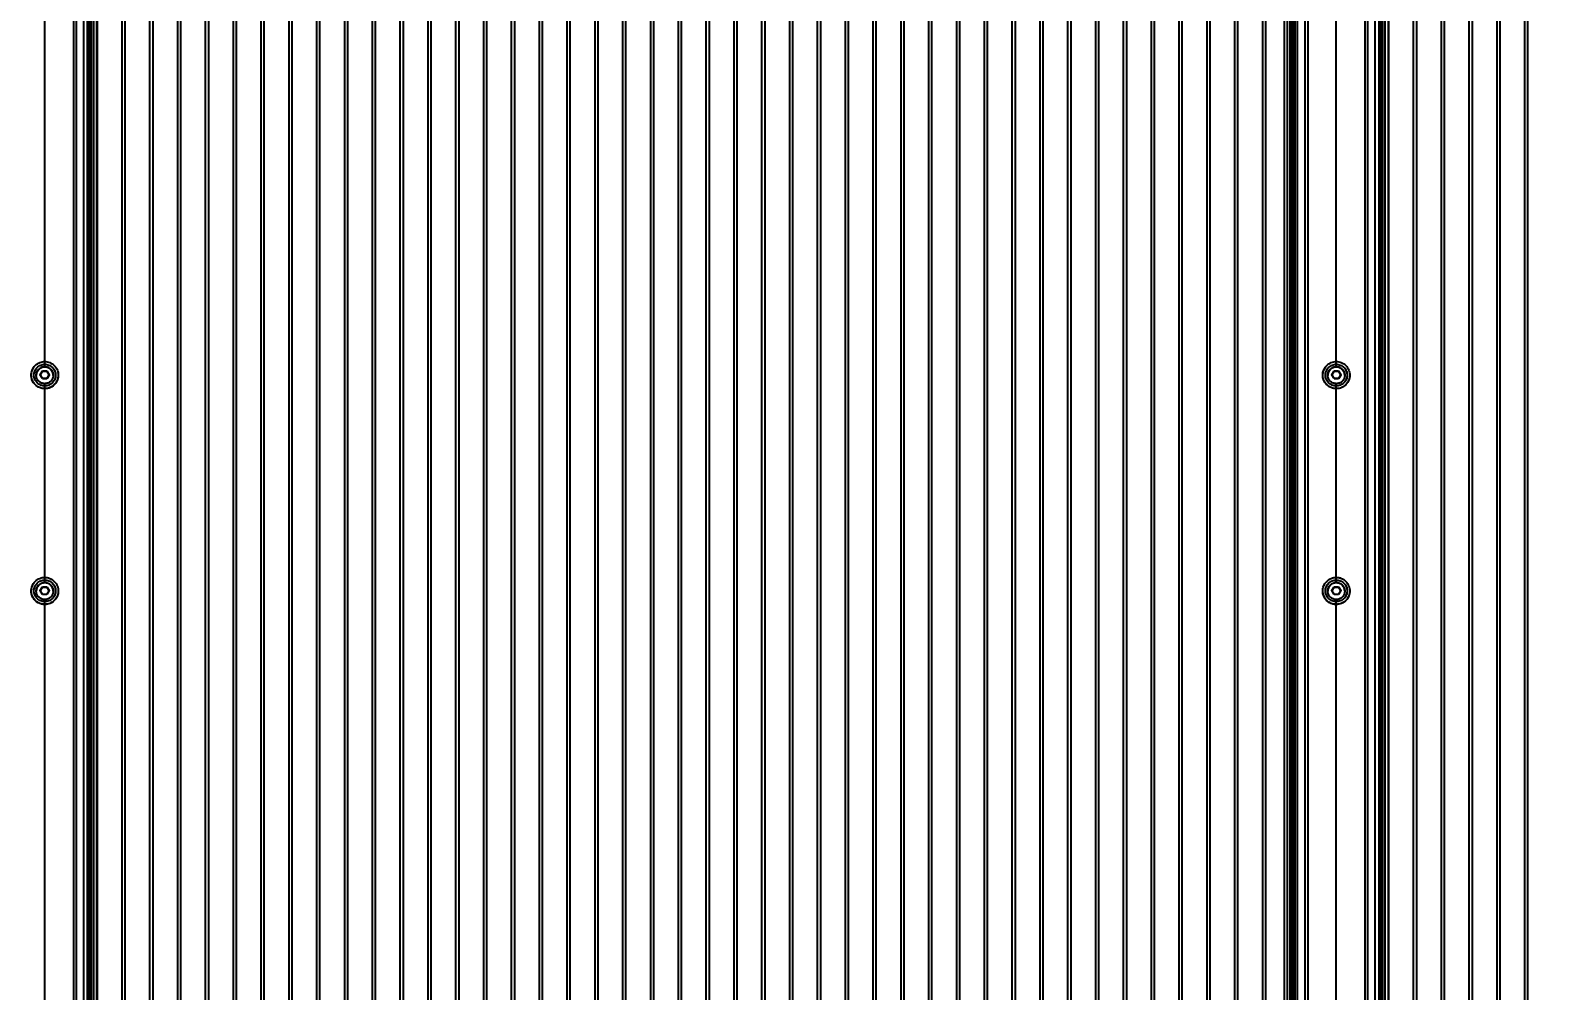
# Model space of a CAD drawing. Header units: millimetres. Extents: x 4625 to 14334, y 16216 to 31562.
# Drawn here: x 8496 to 9480, y 27465 to 28087 of the extents above; entities that cross this region are included whole.
import ezdxf

# ---------------------------------------------------------------- set-up
doc = ezdxf.new("R2010")
doc.units = ezdxf.units.MM
doc.header["$LTSCALE"] = 3
doc.layers.add('Default', color=7, linetype='Continuous')
doc.styles.get("Standard").update_dxf_attribs({"font": 'arial.ttf'})
doc.dimstyles.new('MATEUSZ', dxfattribs={"dimtxt": 35, "dimasz": 16, "dimexe": 0.18, "dimexo": 0.0625, "dimgap": 0.09, "dimtad": 0, "dimdec": 0, "dimdsep": 46, "dimtxsty": 'Standard', "dimblk": 'DOT', "dimcen": 0.09, "dimse1": 1, "dimse2": 1, "dimadec": 0, "dimazin": 0, "dimtfac": 1, "dimtdec": 0, "dimtofl": 0, "dimtmove": 0, "dimatfit": 3, "dimfxl": 1, "dimtolj": 1, "dimtzin": 0, "dimlwd": 9, "dimlwe": 9, "dimarcsym": 0})

# ---------------------------------------------------------------- blocks, each defined once
blk = doc.blocks.new('_Dot')
at = {"color": 0, "linetype": 'ByBlock', "lineweight": -2}
blk.add_line((-0.5, 0), (-1, 0), dxfattribs=at)
at = {"color": 0, "linetype": 'ByBlock', "const_width": 0.5}
blk.add_lwpolyline([(-0.25, 0, 1), (0.25, 0, 1)], format="xyb", close=True, dxfattribs=at)
blk = doc.blocks.new('*D31')
at = {"color": 0, "lineweight": 9, "transparency": 16777216}
for p, q in [((5803.89, 26303.39), (9576.19, 26303.39)), ((13713.73, 26303.39), (9941.43, 26303.39))]:
    blk.add_line(p, q, dxfattribs=at)
at = {"layer": 'Defpoints', "color": 0, "transparency": 16777216}
for p in [(5787.89, 28729.99), (13729.73, 28729.99), (13729.73, 26303.39)]:
    blk.add_point(p, dxfattribs=at)
at = {"color": 0, "lineweight": 9, "transparency": 16777216, "xscale": 16, "yscale": 16, "zscale": 16, "rotation": 180}
blk.add_blockref('_Dot', (5787.89, 26303.39), dxfattribs=at)
at = {"color": 0, "lineweight": 9, "transparency": 16777216, "xscale": 16, "yscale": 16, "zscale": 16}
blk.add_blockref('_Dot', (13729.73, 26303.39), dxfattribs=at)
at = {"color": 0, "transparency": 16777216, "insert": (9758.81, 26303.39), "char_height": 123, "attachment_point": 5}
blk.add_mtext('\\A1;7942', dxfattribs=at)

msp = doc.modelspace()

# ---------------------------------------------------------------- linework, layer by layer
at = {"layer": 'Default'}
for p, q in [((8523.97, 28707.82), (8523.97, 26888.26)), ((8525.72, 28707.82), (8525.72, 26888.27)), ((8530.47, 28707.64), (8530.47, 26888.09)), ((8532.97, 28707.54), (8532.97, 26887.98)), ((8533.72, 28707.74), (8533.72, 26888.19)), ((8533.72, 28707.54), (8533.72, 26887.98)), ((8534.67, 28707.9), (8534.67, 26888.34)), ((8535.36, 28707.54), (8535.36, 26887.98)), ((8535.47, 28707.83), (8535.47, 26888.27)), ((8536.97, 28707.4), (8536.97, 26887.84)), ((8538.97, 28706.95), (8538.97, 26887.39)), ((8539.31, 28706.81), (8539.31, 26887.25)), ((8555.31, 28706.81), (8555.31, 26887.25)), ((8557.31, 28706.81), (8557.31, 26887.25)), ((8573.31, 28706.81), (8573.31, 26887.25)), ((8575.31, 28706.81), (8575.31, 26887.25)), ((8591.31, 28706.81), (8591.31, 26887.25)), ((8593.31, 28706.81), (8593.31, 26887.25)), ((8609.31, 28706.81), (8609.31, 26887.25)), ((8611.31, 28706.81), (8611.31, 26887.25)), ((8627.31, 28706.81), (8627.31, 26887.25)), ((8629.31, 28706.81), (8629.31, 26887.25)), ((8645.31, 28706.81), (8645.31, 26887.25)), ((8647.31, 28706.81), (8647.31, 26887.25)), ((8663.31, 28706.81), (8663.31, 26887.25)), ((8665.31, 28706.81), (8665.31, 26887.25)), ((8681.31, 28706.81), (8681.31, 26887.25)), ((8683.31, 28706.81), (8683.31, 26887.25)), ((8699.31, 28706.81), (8699.31, 26887.25)), ((8701.31, 28706.81), (8701.31, 26887.25)), ((8717.31, 28706.81), (8717.31, 26887.25)), ((8719.31, 28706.81), (8719.31, 26887.25)), ((8735.31, 28706.81), (8735.31, 26887.25)), ((8737.31, 28706.81), (8737.31, 26887.25)), ((8753.31, 28706.81), (8753.31, 26887.25)), ((8755.31, 28706.81), (8755.31, 26887.25)), ((8771.31, 28706.81), (8771.31, 26887.25)), ((8773.31, 28706.81), (8773.31, 26887.25)), ((8789.31, 28706.81), (8789.31, 26887.25)), ((8791.31, 28706.81), (8791.31, 26887.25)), ((8807.31, 28706.81), (8807.31, 26887.25)), ((8809.31, 28706.81), (8809.31, 26887.25)), ((8825.31, 28706.81), (8825.31, 26887.25)), ((8827.31, 28706.81), (8827.31, 26887.25)), ((8843.31, 28706.81), (8843.31, 26887.25)), ((8845.31, 28706.81), (8845.31, 26887.25)), ((8861.31, 28706.81), (8861.31, 26887.25)), ((8863.31, 28706.81), (8863.31, 26887.25)), ((8879.31, 28706.81), (8879.31, 26887.25)), ((8881.31, 28706.81), (8881.31, 26887.25)), ((8897.31, 28706.81), (8897.31, 26887.25)), ((8899.31, 28706.81), (8899.31, 26887.25)), ((8915.31, 28706.81), (8915.31, 26887.25)), ((8917.31, 28706.81), (8917.31, 26887.25)), ((8933.31, 28706.81), (8933.31, 26887.25)), ((8935.31, 28706.81), (8935.31, 26887.25)), ((8951.31, 28706.81), (8951.31, 26887.25)), ((8953.31, 28706.81), (8953.31, 26887.25)), ((8969.31, 28706.81), (8969.31, 26887.25)), ((8971.31, 28706.81), (8971.31, 26887.25)), ((8987.31, 28706.81), (8987.31, 26887.25)), ((8989.31, 28706.81), (8989.31, 26887.25)), ((9005.31, 28706.81), (9005.31, 26887.25)), ((9007.31, 28706.81), (9007.31, 26887.25)), ((9023.31, 28706.81), (9023.31, 26887.25)), ((9025.31, 28706.81), (9025.31, 26887.25)), ((9041.31, 28706.81), (9041.31, 26887.25)), ((9043.31, 28706.81), (9043.31, 26887.25)), ((9059.31, 28706.81), (9059.31, 26887.25)), ((9061.31, 28706.81), (9061.31, 26887.25)), ((9077.31, 28706.81), (9077.31, 26887.25)), ((9079.31, 28706.81), (9079.31, 26887.25)), ((9095.31, 28706.81), (9095.31, 26887.25)), ((9097.31, 28706.81), (9097.31, 26887.25)), ((9113.31, 28706.81), (9113.31, 26887.25)), ((9115.31, 28706.81), (9115.31, 26887.25)), ((9131.31, 28706.81), (9131.31, 26887.25)), ((9133.31, 28706.81), (9133.31, 26887.25)), ((9149.31, 28706.81), (9149.31, 26887.25)), ((9151.31, 28706.81), (9151.31, 26887.25)), ((9167.31, 28706.81), (9167.31, 26887.25)), ((9169.31, 28706.81), (9169.31, 26887.25)), ((9185.31, 28706.81), (9185.31, 26887.25)), ((9187.31, 28706.81), (9187.31, 26887.25)), ((9203.31, 28706.81), (9203.31, 26887.25)), ((9205.31, 28706.81), (9205.31, 26887.25)), ((9221.31, 28706.81), (9221.31, 26887.25)), ((9223.31, 28706.81), (9223.31, 26887.25)), ((9239.31, 28706.81), (9239.31, 26887.25)), ((9241.31, 28706.81), (9241.31, 26887.25)), ((9257.31, 28706.81), (9257.31, 26887.25)), ((9259.31, 28706.81), (9259.31, 26887.25)), ((9275.31, 28706.81), (9275.31, 26887.25)), ((9277.31, 28706.81), (9277.31, 26887.25)), ((9293.31, 28706.81), (9293.31, 26887.25)), ((9295.31, 28706.81), (9295.31, 26887.25)), ((9307.64, 26887.39), (9307.64, 28706.95)), ((9309.64, 26887.84), (9309.64, 28707.4)), ((9311.14, 28707.83), (9311.14, 26888.27)), ((9311.26, 26887.98), (9311.26, 28707.54)), ((9311.95, 28707.9), (9311.95, 26888.34)), ((9312.89, 28707.74), (9312.89, 26888.19)), ((9312.89, 28707.54), (9312.89, 26887.98)), ((9313.39, 28707.51), (9313.39, 26887.95)), ((9313.64, 26887.98), (9313.64, 28707.54)), ((9314.64, 26887.98), (9314.64, 28707.54)), ((9316.14, 26888.09), (9316.14, 28707.64)), ((9320.89, 28707.82), (9320.89, 26888.27)), ((9322.64, 28707.82), (9322.64, 26888.26)), ((9359.64, 28707.82), (9359.64, 26888.26)), ((9361.39, 28707.82), (9361.39, 26888.27)), ((9366.14, 28707.64), (9366.14, 26888.09)), ((9368.64, 28707.54), (9368.64, 26887.98)), ((9369.39, 28707.74), (9369.39, 26888.19)), ((9369.39, 28707.54), (9369.39, 26887.98)), ((9370.33, 28707.9), (9370.33, 26888.34)), ((9371.03, 28707.54), (9371.03, 26887.98)), ((9371.14, 28707.83), (9371.14, 26888.27)), ((9372.64, 28707.4), (9372.64, 26887.84)), ((9374.64, 28706.95), (9374.64, 26887.39)), ((9374.97, 28706.81), (9374.97, 26887.25)), ((9390.97, 28706.81), (9390.97, 26887.25)), ((9392.97, 28706.81), (9392.97, 26887.25)), ((9408.97, 28706.81), (9408.97, 26887.25)), ((9410.97, 28706.81), (9410.97, 26887.25)), ((9426.97, 28706.81), (9426.97, 26887.25)), ((9428.97, 28706.81), (9428.97, 26887.25)), ((9444.97, 28706.81), (9444.97, 26887.25)), ((9446.97, 28706.81), (9446.97, 26887.25)), ((9462.97, 28706.81), (9462.97, 26887.25)), ((9464.97, 28706.81), (9464.97, 26887.25)), ((8505.47, 27869.15), (8505.47, 28196.1)), ((9341.14, 27869.15), (9341.14, 28196.1)), ((8502.59, 27863.74), (8504.03, 27866.24)), ((8504.03, 27866.24), (8506.92, 27866.24)), ((8506.92, 27866.24), (8508.36, 27863.74)), ((9338.25, 27863.74), (9339.7, 27866.24)), ((9339.7, 27866.24), (9342.58, 27866.24)), ((9342.58, 27866.24), (9344.03, 27863.74)), ((8496.72, 27863.66), (8496.72, 27863.74)), ((8506.92, 27861.25), (8504.03, 27861.25)), ((8505.47, 27729.49), (8505.47, 27858.17)), ((8508.36, 27863.74), (8506.92, 27861.25)), ((8514.22, 27863.74), (8514.22, 27863.66)), ((9332.39, 27863.66), (9332.39, 27863.74)), ((9342.58, 27861.25), (9339.7, 27861.25)), ((9341.14, 27729.49), (9341.14, 27858.17)), ((9344.03, 27863.74), (9342.58, 27861.25)), ((9349.89, 27863.74), (9349.89, 27863.66)), ((8502.59, 27724.08), (8504.03, 27726.58)), ((8504.03, 27726.58), (8504.03, 27726.76)), ((8504.03, 27726.58), (8506.92, 27726.58)), ((8506.92, 27726.58), (8506.92, 27726.76)), ((8506.92, 27726.58), (8508.36, 27724.08)), ((9338.25, 27724.08), (9339.7, 27726.58)), ((9339.7, 27726.58), (9339.7, 27726.76)), ((9339.7, 27726.58), (9342.58, 27726.58)), ((9342.58, 27726.58), (9342.58, 27726.76)), ((9342.58, 27726.58), (9344.03, 27724.08)), ((8505.47, 27391.56), (8505.47, 27718.51)), ((9341.14, 27391.56), (9341.14, 27718.51))]:
    msp.add_line(p, q, dxfattribs=at)
for points in [[(8505.47, 27855.02, 0), (8504.69, 27855.05, 0), (8503.88, 27855.16, 0), (8503.07, 27855.35, 0), (8502.25, 27855.63, 0), (8501.46, 27855.99, 0), (8500.69, 27856.44, 0), (8499.96, 27856.97, 0), (8499.29, 27857.57, 0), (8498.68, 27858.24, 0), (8498.15, 27858.97, 0), (8497.7, 27859.73, 0), (8497.34, 27860.53, 0), (8497.06, 27861.34, 0), (8496.87, 27862.16, 0), (8496.76, 27862.96, 0), (8496.72, 27863.74, 0), (8496.76, 27864.53, 0), (8496.87, 27865.33, 0), (8497.06, 27866.15, 0), (8497.34, 27866.96, 0), (8497.7, 27867.75, 0), (8498.15, 27868.52, 0), (8498.68, 27869.25, 0), (8499.29, 27869.92, 0), (8499.96, 27870.52, 0), (8500.69, 27871.05, 0), (8501.46, 27871.5, 0), (8502.25, 27871.86, 0), (8503.07, 27872.14, 0), (8503.88, 27872.33, 0), (8504.69, 27872.44, 0), (8505.47, 27872.47, 0), (8506.26, 27872.44, 0), (8507.07, 27872.33, 0), (8507.88, 27872.14, 0), (8508.69, 27871.86, 0), (8509.49, 27871.5, 0), (8510.26, 27871.05, 0), (8510.99, 27870.52, 0), (8511.66, 27869.92, 0), (8512.27, 27869.25, 0), (8512.8, 27868.52, 0), (8513.25, 27867.75, 0), (8513.61, 27866.96, 0), (8513.89, 27866.15, 0), (8514.08, 27865.33, 0), (8514.19, 27864.53, 0), (8514.22, 27863.74, 0), (8514.19, 27862.96, 0), (8514.08, 27862.16, 0), (8513.89, 27861.34, 0), (8513.61, 27860.53, 0), (8513.25, 27859.73, 0), (8512.8, 27858.97, 0), (8512.27, 27858.24, 0), (8511.66, 27857.57, 0), (8510.99, 27856.97, 0), (8510.26, 27856.44, 0), (8509.49, 27855.99, 0), (8508.69, 27855.63, 0), (8507.88, 27855.35, 0), (8507.07, 27855.16, 0), (8506.26, 27855.05, 0)], [(8505.47, 27856.76, 0), (8504.84, 27856.79, 0), (8504.2, 27856.88, 0), (8503.55, 27857.03, 0), (8502.9, 27857.25, 0), (8502.26, 27857.54, 0), (8501.64, 27857.9, 0), (8501.06, 27858.32, 0), (8500.52, 27858.81, 0), (8500.04, 27859.34, 0), (8499.61, 27859.92, 0), (8499.26, 27860.54, 0), (8498.97, 27861.17, 0), (8498.74, 27861.82, 0), (8498.59, 27862.47, 0), (8498.5, 27863.12, 0), (8498.47, 27863.74, 0), (8498.5, 27864.37, 0), (8498.59, 27865.01, 0), (8498.74, 27865.67, 0), (8498.97, 27866.31, 0), (8499.26, 27866.95, 0), (8499.61, 27867.56, 0), (8500.04, 27868.15, 0), (8500.52, 27868.68, 0), (8501.06, 27869.17, 0), (8501.64, 27869.59, 0), (8502.26, 27869.95, 0), (8502.9, 27870.24, 0), (8503.55, 27870.46, 0), (8504.2, 27870.61, 0), (8504.84, 27870.7, 0), (8505.47, 27870.73, 0), (8506.1, 27870.7, 0), (8506.75, 27870.61, 0), (8507.4, 27870.46, 0), (8508.05, 27870.24, 0), (8508.69, 27869.95, 0), (8509.3, 27869.59, 0), (8509.89, 27869.17, 0), (8510.42, 27868.68, 0), (8510.91, 27868.15, 0), (8511.33, 27867.56, 0), (8511.69, 27866.95, 0), (8511.98, 27866.31, 0), (8512.2, 27865.67, 0), (8512.36, 27865.01, 0), (8512.45, 27864.37, 0), (8512.47, 27863.74, 0), (8512.45, 27863.12, 0), (8512.36, 27862.47, 0), (8512.2, 27861.82, 0), (8511.98, 27861.17, 0), (8511.69, 27860.54, 0), (8511.33, 27859.92, 0), (8510.91, 27859.34, 0), (8510.42, 27858.81, 0), (8509.89, 27858.32, 0), (8509.3, 27857.9, 0), (8508.69, 27857.54, 0), (8508.05, 27857.25, 0), (8507.4, 27857.03, 0), (8506.75, 27856.88, 0), (8506.1, 27856.79, 0)], [(9341.14, 27855.02, 0), (9340.35, 27855.05, 0), (9339.55, 27855.16, 0), (9338.73, 27855.35, 0), (9337.92, 27855.63, 0), (9337.12, 27855.99, 0), (9336.35, 27856.44, 0), (9335.63, 27856.97, 0), (9334.95, 27857.57, 0), (9334.35, 27858.24, 0), (9333.82, 27858.97, 0), (9333.37, 27859.73, 0), (9333, 27860.53, 0), (9332.73, 27861.34, 0), (9332.54, 27862.16, 0), (9332.43, 27862.96, 0), (9332.39, 27863.74, 0), (9332.43, 27864.53, 0), (9332.54, 27865.33, 0), (9332.73, 27866.15, 0), (9333, 27866.96, 0), (9333.37, 27867.75, 0), (9333.82, 27868.52, 0), (9334.35, 27869.25, 0), (9334.95, 27869.92, 0), (9335.63, 27870.52, 0), (9336.35, 27871.05, 0), (9337.12, 27871.5, 0), (9337.92, 27871.86, 0), (9338.73, 27872.14, 0), (9339.55, 27872.33, 0), (9340.35, 27872.44, 0), (9341.14, 27872.47, 0), (9341.93, 27872.44, 0), (9342.73, 27872.33, 0), (9343.55, 27872.14, 0), (9344.36, 27871.86, 0), (9345.16, 27871.5, 0), (9345.93, 27871.05, 0), (9346.66, 27870.52, 0), (9347.33, 27869.92, 0), (9347.93, 27869.25, 0), (9348.46, 27868.52, 0), (9348.91, 27867.75, 0), (9349.28, 27866.96, 0), (9349.55, 27866.15, 0), (9349.74, 27865.33, 0), (9349.86, 27864.53, 0), (9349.89, 27863.74, 0), (9349.86, 27862.96, 0), (9349.74, 27862.16, 0), (9349.55, 27861.34, 0), (9349.28, 27860.53, 0), (9348.91, 27859.73, 0), (9348.46, 27858.97, 0), (9347.93, 27858.24, 0), (9347.33, 27857.57, 0), (9346.66, 27856.97, 0), (9345.93, 27856.44, 0), (9345.16, 27855.99, 0), (9344.36, 27855.63, 0), (9343.55, 27855.35, 0), (9342.73, 27855.16, 0), (9341.93, 27855.05, 0)], [(9341.14, 27856.76, 0), (9340.51, 27856.79, 0), (9339.87, 27856.88, 0), (9339.21, 27857.03, 0), (9338.56, 27857.25, 0), (9337.93, 27857.54, 0), (9337.31, 27857.9, 0), (9336.73, 27858.32, 0), (9336.19, 27858.81, 0), (9335.71, 27859.34, 0), (9335.28, 27859.92, 0), (9334.92, 27860.54, 0), (9334.63, 27861.17, 0), (9334.41, 27861.82, 0), (9334.26, 27862.47, 0), (9334.17, 27863.12, 0), (9334.14, 27863.74, 0), (9334.17, 27864.37, 0), (9334.26, 27865.01, 0), (9334.41, 27865.67, 0), (9334.63, 27866.31, 0), (9334.92, 27866.95, 0), (9335.28, 27867.56, 0), (9335.71, 27868.15, 0), (9336.19, 27868.68, 0), (9336.73, 27869.17, 0), (9337.31, 27869.59, 0), (9337.93, 27869.95, 0), (9338.56, 27870.24, 0), (9339.21, 27870.46, 0), (9339.87, 27870.61, 0), (9340.51, 27870.7, 0), (9341.14, 27870.73, 0), (9341.77, 27870.7, 0), (9342.41, 27870.61, 0), (9343.07, 27870.46, 0), (9343.72, 27870.24, 0), (9344.36, 27869.95, 0), (9344.97, 27869.59, 0), (9345.55, 27869.17, 0), (9346.09, 27868.68, 0), (9346.58, 27868.15, 0), (9347, 27867.56, 0), (9347.36, 27866.95, 0), (9347.65, 27866.31, 0), (9347.87, 27865.67, 0), (9348.02, 27865.01, 0), (9348.11, 27864.37, 0), (9348.14, 27863.74, 0), (9348.11, 27863.12, 0), (9348.02, 27862.47, 0), (9347.87, 27861.82, 0), (9347.65, 27861.17, 0), (9347.36, 27860.54, 0), (9347, 27859.92, 0), (9346.58, 27859.34, 0), (9346.09, 27858.81, 0), (9345.55, 27858.32, 0), (9344.97, 27857.9, 0), (9344.36, 27857.54, 0), (9343.72, 27857.25, 0), (9343.07, 27857.03, 0), (9342.41, 27856.88, 0), (9341.77, 27856.79, 0)], [(8505.47, 27715.36, 0), (8504.69, 27715.39, 0), (8503.88, 27715.5, 0), (8503.07, 27715.69, 0), (8502.25, 27715.97, 0), (8501.46, 27716.33, 0), (8500.69, 27716.78, 0), (8499.96, 27717.31, 0), (8499.29, 27717.91, 0), (8498.68, 27718.58, 0), (8498.15, 27719.31, 0), (8497.7, 27720.08, 0), (8497.34, 27720.87, 0), (8497.06, 27721.68, 0), (8496.87, 27722.5, 0), (8496.76, 27723.3, 0), (8496.72, 27724.08, 0), (8496.76, 27724.87, 0), (8496.87, 27725.67, 0), (8497.06, 27726.49, 0), (8497.34, 27727.3, 0), (8497.7, 27728.09, 0), (8498.15, 27728.86, 0), (8498.68, 27729.59, 0), (8499.29, 27730.26, 0), (8499.96, 27730.86, 0), (8500.69, 27731.39, 0), (8501.46, 27731.84, 0), (8502.25, 27732.2, 0), (8503.07, 27732.48, 0), (8503.88, 27732.67, 0), (8504.69, 27732.78, 0), (8505.47, 27732.81, 0), (8506.26, 27732.78, 0), (8507.07, 27732.67, 0), (8507.88, 27732.48, 0), (8508.69, 27732.2, 0), (8509.49, 27731.84, 0), (8510.26, 27731.39, 0), (8510.99, 27730.86, 0), (8511.66, 27730.26, 0), (8512.27, 27729.59, 0), (8512.8, 27728.86, 0), (8513.25, 27728.09, 0), (8513.61, 27727.3, 0), (8513.89, 27726.49, 0), (8514.08, 27725.67, 0), (8514.19, 27724.87, 0), (8514.22, 27724.08, 0), (8514.19, 27723.3, 0), (8514.08, 27722.5, 0), (8513.89, 27721.68, 0), (8513.61, 27720.87, 0), (8513.25, 27720.08, 0), (8512.8, 27719.31, 0), (8512.27, 27718.58, 0), (8511.66, 27717.91, 0), (8510.99, 27717.31, 0), (8510.26, 27716.78, 0), (8509.49, 27716.33, 0), (8508.69, 27715.97, 0), (8507.88, 27715.69, 0), (8507.07, 27715.5, 0), (8506.26, 27715.39, 0)], [(8505.47, 27717.1, 0), (8504.84, 27717.13, 0), (8504.2, 27717.22, 0), (8503.55, 27717.37, 0), (8502.9, 27717.59, 0), (8502.26, 27717.88, 0), (8501.64, 27718.24, 0), (8501.06, 27718.66, 0), (8500.52, 27719.15, 0), (8500.04, 27719.68, 0), (8499.61, 27720.26, 0), (8499.26, 27720.88, 0), (8498.97, 27721.51, 0), (8498.74, 27722.16, 0), (8498.59, 27722.81, 0), (8498.5, 27723.46, 0), (8498.47, 27724.08, 0), (8498.5, 27724.71, 0), (8498.59, 27725.36, 0), (8498.74, 27726.01, 0), (8498.97, 27726.66, 0), (8499.26, 27727.29, 0), (8499.61, 27727.91, 0), (8500.04, 27728.49, 0), (8500.52, 27729.02, 0), (8501.06, 27729.51, 0), (8501.64, 27729.93, 0), (8502.26, 27730.29, 0), (8502.9, 27730.58, 0), (8503.55, 27730.8, 0), (8504.2, 27730.95, 0), (8504.84, 27731.04, 0), (8505.47, 27731.07, 0), (8506.1, 27731.04, 0), (8506.75, 27730.95, 0), (8507.4, 27730.8, 0), (8508.05, 27730.58, 0), (8508.69, 27730.29, 0), (8509.3, 27729.93, 0), (8509.89, 27729.51, 0), (8510.42, 27729.02, 0), (8510.91, 27728.49, 0), (8511.33, 27727.91, 0), (8511.69, 27727.29, 0), (8511.98, 27726.66, 0), (8512.2, 27726.01, 0), (8512.36, 27725.36, 0), (8512.45, 27724.71, 0), (8512.47, 27724.08, 0), (8512.45, 27723.46, 0), (8512.36, 27722.81, 0), (8512.2, 27722.16, 0), (8511.98, 27721.51, 0), (8511.69, 27720.88, 0), (8511.33, 27720.26, 0), (8510.91, 27719.68, 0), (8510.42, 27719.15, 0), (8509.89, 27718.66, 0), (8509.3, 27718.24, 0), (8508.69, 27717.88, 0), (8508.05, 27717.59, 0), (8507.4, 27717.37, 0), (8506.75, 27717.22, 0), (8506.1, 27717.13, 0)], [(9341.14, 27715.36, 0), (9340.35, 27715.39, 0), (9339.55, 27715.5, 0), (9338.73, 27715.69, 0), (9337.92, 27715.97, 0), (9337.12, 27716.33, 0), (9336.35, 27716.78, 0), (9335.63, 27717.31, 0), (9334.95, 27717.91, 0), (9334.35, 27718.58, 0), (9333.82, 27719.31, 0), (9333.37, 27720.08, 0), (9333, 27720.87, 0), (9332.73, 27721.68, 0), (9332.54, 27722.5, 0), (9332.43, 27723.3, 0), (9332.39, 27724.08, 0), (9332.43, 27724.87, 0), (9332.54, 27725.67, 0), (9332.73, 27726.49, 0), (9333, 27727.3, 0), (9333.37, 27728.09, 0), (9333.82, 27728.86, 0), (9334.35, 27729.59, 0), (9334.95, 27730.26, 0), (9335.63, 27730.86, 0), (9336.35, 27731.39, 0), (9337.12, 27731.84, 0), (9337.92, 27732.2, 0), (9338.73, 27732.48, 0), (9339.55, 27732.67, 0), (9340.35, 27732.78, 0), (9341.14, 27732.81, 0), (9341.93, 27732.78, 0), (9342.73, 27732.67, 0), (9343.55, 27732.48, 0), (9344.36, 27732.2, 0), (9345.16, 27731.84, 0), (9345.93, 27731.39, 0), (9346.66, 27730.86, 0), (9347.33, 27730.26, 0), (9347.93, 27729.59, 0), (9348.46, 27728.86, 0), (9348.91, 27728.09, 0), (9349.28, 27727.3, 0), (9349.55, 27726.49, 0), (9349.74, 27725.67, 0), (9349.86, 27724.87, 0), (9349.89, 27724.08, 0), (9349.86, 27723.3, 0), (9349.74, 27722.5, 0), (9349.55, 27721.68, 0), (9349.28, 27720.87, 0), (9348.91, 27720.08, 0), (9348.46, 27719.31, 0), (9347.93, 27718.58, 0), (9347.33, 27717.91, 0), (9346.66, 27717.31, 0), (9345.93, 27716.78, 0), (9345.16, 27716.33, 0), (9344.36, 27715.97, 0), (9343.55, 27715.69, 0), (9342.73, 27715.5, 0), (9341.93, 27715.39, 0)], [(9341.14, 27717.1, 0), (9340.51, 27717.13, 0), (9339.87, 27717.22, 0), (9339.21, 27717.37, 0), (9338.56, 27717.59, 0), (9337.93, 27717.88, 0), (9337.31, 27718.24, 0), (9336.73, 27718.66, 0), (9336.19, 27719.15, 0), (9335.71, 27719.68, 0), (9335.28, 27720.26, 0), (9334.92, 27720.88, 0), (9334.63, 27721.51, 0), (9334.41, 27722.16, 0), (9334.26, 27722.81, 0), (9334.17, 27723.46, 0), (9334.14, 27724.08, 0), (9334.17, 27724.71, 0), (9334.26, 27725.36, 0), (9334.41, 27726.01, 0), (9334.63, 27726.66, 0), (9334.92, 27727.29, 0), (9335.28, 27727.91, 0), (9335.71, 27728.49, 0), (9336.19, 27729.02, 0), (9336.73, 27729.51, 0), (9337.31, 27729.93, 0), (9337.93, 27730.29, 0), (9338.56, 27730.58, 0), (9339.21, 27730.8, 0), (9339.87, 27730.95, 0), (9340.51, 27731.04, 0), (9341.14, 27731.07, 0), (9341.77, 27731.04, 0), (9342.41, 27730.95, 0), (9343.07, 27730.8, 0), (9343.72, 27730.58, 0), (9344.36, 27730.29, 0), (9344.97, 27729.93, 0), (9345.55, 27729.51, 0), (9346.09, 27729.02, 0), (9346.58, 27728.49, 0), (9347, 27727.91, 0), (9347.36, 27727.29, 0), (9347.65, 27726.66, 0), (9347.87, 27726.01, 0), (9348.02, 27725.36, 0), (9348.11, 27724.71, 0), (9348.14, 27724.08, 0), (9348.11, 27723.46, 0), (9348.02, 27722.81, 0), (9347.87, 27722.16, 0), (9347.65, 27721.51, 0), (9347.36, 27720.88, 0), (9347, 27720.26, 0), (9346.58, 27719.68, 0), (9346.09, 27719.15, 0), (9345.55, 27718.66, 0), (9344.97, 27718.24, 0), (9344.36, 27717.88, 0), (9343.72, 27717.59, 0), (9343.07, 27717.37, 0), (9342.41, 27717.22, 0), (9341.77, 27717.13, 0)]]:
    msp.add_polyline3d(points, close=True, dxfattribs=at)
for points in [[(8505.47, 27854.93, 0), (8504.36, 27855, 0), (8503.22, 27855.23, 0), (8502.08, 27855.61, 0), (8500.98, 27856.17, 0), (8499.94, 27856.9, 0), (8499.02, 27857.77, 0), (8498.23, 27858.76, 0), (8497.61, 27859.84, 0), (8497.15, 27860.96, 0), (8496.86, 27862.11, 0), (8496.73, 27863.23, 0), (8496.75, 27864.33, 0), (8496.91, 27865.46, 0), (8497.23, 27866.6, 0), (8497.73, 27867.72, 0), (8498.39, 27868.78, 0)], [(8499.97, 27863.65, 0), (8500, 27864.18, 0), (8500.08, 27864.71, 0), (8500.21, 27865.24, 0), (8500.39, 27865.75, 0), (8500.63, 27866.25, 0), (8500.91, 27866.72, 0), (8501.23, 27867.15, 0), (8501.58, 27867.54, 0), (8501.97, 27867.89, 0), (8502.41, 27868.21, 0), (8502.87, 27868.49, 0), (8503.37, 27868.73, 0), (8503.89, 27868.91, 0), (8504.42, 27869.04, 0), (8504.95, 27869.12, 0), (8505.47, 27869.15, 0)], [(8510.97, 27863.51, 0), (8510.95, 27864.04, 0), (8510.87, 27864.57, 0), (8510.74, 27865.1, 0), (8510.56, 27865.61, 0), (8510.32, 27866.11, 0), (8510.04, 27866.58, 0), (8509.72, 27867.01, 0), (8509.36, 27867.4, 0), (8508.97, 27867.75, 0), (8508.54, 27868.07, 0), (8508.07, 27868.35, 0), (8507.58, 27868.59, 0), (8507.06, 27868.77, 0), (8506.53, 27868.9, 0), (8506, 27868.98, 0), (8505.47, 27869.01, 0), (8504.95, 27868.98, 0), (8504.42, 27868.9, 0), (8503.89, 27868.77, 0), (8503.37, 27868.59, 0), (8502.87, 27868.35, 0), (8502.41, 27868.07, 0), (8501.97, 27867.75, 0), (8501.58, 27867.4, 0), (8501.23, 27867.01, 0), (8500.91, 27866.58, 0), (8500.63, 27866.11, 0), (8500.39, 27865.61, 0), (8500.21, 27865.1, 0), (8500.08, 27864.57, 0), (8500, 27864.04, 0), (8499.97, 27863.51, 0)], [(8502.59, 27863.92, 0), (8504.03, 27866.42, 0)], [(8504.03, 27866.42, 0), (8506.92, 27866.42, 0)], [(8505.47, 27869.15, 0), (8506, 27869.12, 0), (8506.53, 27869.04, 0), (8507.06, 27868.91, 0), (8507.58, 27868.73, 0), (8508.07, 27868.49, 0), (8508.54, 27868.21, 0), (8508.97, 27867.89, 0), (8509.36, 27867.54, 0), (8509.72, 27867.15, 0), (8510.04, 27866.72, 0), (8510.32, 27866.25, 0), (8510.56, 27865.75, 0), (8510.74, 27865.24, 0), (8510.87, 27864.71, 0), (8510.95, 27864.18, 0), (8510.97, 27863.65, 0)], [(8506.92, 27866.42, 0), (8508.36, 27863.92, 0)], [(9341.14, 27854.93, 0), (9340.03, 27855, 0), (9338.88, 27855.23, 0), (9337.74, 27855.62, 0), (9336.63, 27856.18, 0), (9335.6, 27856.91, 0), (9334.67, 27857.78, 0), (9333.89, 27858.78, 0), (9333.26, 27859.86, 0), (9332.81, 27860.99, 0), (9332.52, 27862.14, 0), (9332.4, 27863.26, 0), (9332.42, 27864.36, 0), (9332.59, 27865.5, 0), (9332.92, 27866.64, 0), (9333.42, 27867.76, 0), (9334.09, 27868.83, 0)], [(9335.64, 27863.65, 0), (9335.67, 27864.18, 0), (9335.74, 27864.71, 0), (9335.88, 27865.24, 0), (9336.06, 27865.75, 0), (9336.3, 27866.25, 0), (9336.58, 27866.72, 0), (9336.9, 27867.15, 0), (9337.25, 27867.54, 0), (9337.64, 27867.89, 0), (9338.07, 27868.21, 0), (9338.54, 27868.49, 0), (9339.04, 27868.73, 0), (9339.55, 27868.91, 0), (9340.08, 27869.04, 0), (9340.62, 27869.12, 0), (9341.14, 27869.15, 0)], [(9346.64, 27863.51, 0), (9346.61, 27864.04, 0), (9346.54, 27864.57, 0), (9346.41, 27865.1, 0), (9346.22, 27865.61, 0), (9345.99, 27866.11, 0), (9345.7, 27866.58, 0), (9345.38, 27867.01, 0), (9345.03, 27867.4, 0), (9344.64, 27867.75, 0), (9344.21, 27868.07, 0), (9343.74, 27868.35, 0), (9343.25, 27868.59, 0), (9342.73, 27868.77, 0), (9342.2, 27868.9, 0), (9341.67, 27868.98, 0), (9341.14, 27869.01, 0), (9340.62, 27868.98, 0), (9340.08, 27868.9, 0), (9339.55, 27868.77, 0), (9339.04, 27868.59, 0), (9338.54, 27868.35, 0), (9338.07, 27868.07, 0), (9337.64, 27867.75, 0), (9337.25, 27867.4, 0), (9336.9, 27867.01, 0), (9336.58, 27866.58, 0), (9336.3, 27866.11, 0), (9336.06, 27865.61, 0), (9335.88, 27865.1, 0), (9335.74, 27864.57, 0), (9335.67, 27864.04, 0), (9335.64, 27863.51, 0)], [(9338.25, 27863.92, 0), (9339.7, 27866.42, 0)], [(9339.7, 27866.42, 0), (9342.58, 27866.42, 0)], [(9341.14, 27869.15, 0), (9341.67, 27869.12, 0), (9342.2, 27869.04, 0), (9342.73, 27868.91, 0), (9343.25, 27868.73, 0), (9343.74, 27868.49, 0), (9344.21, 27868.21, 0), (9344.64, 27867.89, 0), (9345.03, 27867.54, 0), (9345.38, 27867.15, 0), (9345.7, 27866.72, 0), (9345.99, 27866.25, 0), (9346.22, 27865.75, 0), (9346.41, 27865.24, 0), (9346.54, 27864.71, 0), (9346.61, 27864.18, 0), (9346.64, 27863.65, 0)], [(9342.58, 27866.42, 0), (9344.03, 27863.92, 0)], [(8505.47, 27858.17, 0), (8504.95, 27858.2, 0), (8504.42, 27858.28, 0), (8503.89, 27858.41, 0), (8503.37, 27858.59, 0), (8502.87, 27858.83, 0), (8502.41, 27859.11, 0), (8501.97, 27859.43, 0), (8501.58, 27859.78, 0), (8501.23, 27860.16, 0), (8500.91, 27860.59, 0), (8500.63, 27861.06, 0), (8500.39, 27861.55, 0), (8500.21, 27862.07, 0), (8500.08, 27862.6, 0), (8500, 27863.13, 0), (8499.97, 27863.65, 0)], [(8504.03, 27861.43, 0), (8502.59, 27863.92, 0)], [(8506.92, 27861.43, 0), (8504.03, 27861.43, 0)], [(8514.03, 27865.47, 0), (8514.18, 27864.55, 0), (8514.22, 27863.65, 0), (8514.18, 27862.76, 0), (8514.03, 27861.84, 0), (8513.78, 27860.91, 0), (8513.41, 27859.99, 0), (8512.93, 27859.1, 0), (8512.35, 27858.26, 0), (8511.66, 27857.49, 0), (8510.89, 27856.8, 0), (8510.04, 27856.22, 0), (8509.15, 27855.74, 0), (8508.23, 27855.38, 0), (8507.3, 27855.12, 0), (8506.37, 27854.98, 0), (8505.47, 27854.93, 0)], [(8510.97, 27863.65, 0), (8510.95, 27863.13, 0), (8510.87, 27862.6, 0), (8510.74, 27862.07, 0), (8510.56, 27861.55, 0), (8510.32, 27861.06, 0), (8510.04, 27860.59, 0), (8509.72, 27860.16, 0), (8509.36, 27859.78, 0), (8508.97, 27859.43, 0), (8508.54, 27859.11, 0), (8508.07, 27858.83, 0), (8507.58, 27858.59, 0), (8507.06, 27858.41, 0), (8506.53, 27858.28, 0), (8506, 27858.2, 0), (8505.47, 27858.17, 0)], [(8508.36, 27863.92, 0), (8506.92, 27861.43, 0)], [(9341.14, 27858.17, 0), (9340.62, 27858.2, 0), (9340.08, 27858.28, 0), (9339.55, 27858.41, 0), (9339.04, 27858.59, 0), (9338.54, 27858.83, 0), (9338.07, 27859.11, 0), (9337.64, 27859.43, 0), (9337.25, 27859.78, 0), (9336.9, 27860.16, 0), (9336.58, 27860.59, 0), (9336.3, 27861.06, 0), (9336.06, 27861.55, 0), (9335.88, 27862.07, 0), (9335.74, 27862.6, 0), (9335.67, 27863.13, 0), (9335.64, 27863.65, 0)], [(9339.7, 27861.43, 0), (9338.25, 27863.92, 0)], [(9342.58, 27861.43, 0), (9339.7, 27861.43, 0)], [(9349.7, 27865.46, 0), (9349.85, 27864.54, 0), (9349.89, 27863.64, 0), (9349.84, 27862.74, 0), (9349.69, 27861.82, 0), (9349.44, 27860.89, 0), (9349.07, 27859.98, 0), (9348.59, 27859.09, 0), (9348.01, 27858.25, 0), (9347.32, 27857.48, 0), (9346.55, 27856.8, 0), (9345.71, 27856.21, 0), (9344.81, 27855.74, 0), (9343.89, 27855.37, 0), (9342.96, 27855.12, 0), (9342.04, 27854.98, 0), (9341.14, 27854.93, 0)], [(9346.64, 27863.65, 0), (9346.61, 27863.13, 0), (9346.54, 27862.6, 0), (9346.41, 27862.07, 0), (9346.22, 27861.55, 0), (9345.99, 27861.06, 0), (9345.7, 27860.59, 0), (9345.38, 27860.16, 0), (9345.03, 27859.78, 0), (9344.64, 27859.43, 0), (9344.21, 27859.11, 0), (9343.74, 27858.83, 0), (9343.25, 27858.59, 0), (9342.73, 27858.41, 0), (9342.2, 27858.28, 0), (9341.67, 27858.2, 0), (9341.14, 27858.17, 0)], [(9344.03, 27863.92, 0), (9342.58, 27861.43, 0)], [(8505.47, 27715.27, 0), (8504.4, 27715.34, 0), (8503.3, 27715.55, 0), (8502.19, 27715.91, 0), (8501.11, 27716.43, 0), (8500.1, 27717.11, 0), (8499.19, 27717.93, 0), (8498.4, 27718.87, 0), (8497.75, 27719.89, 0), (8497.27, 27720.98, 0), (8496.94, 27722.08, 0), (8496.76, 27723.18, 0), (8496.73, 27724.24, 0), (8496.82, 27725.32, 0), (8497.07, 27726.43, 0), (8497.47, 27727.53, 0), (8498.03, 27728.59, 0)], [(8499.97, 27723.99, 0), (8500, 27724.52, 0), (8500.08, 27725.05, 0), (8500.21, 27725.58, 0), (8500.39, 27726.09, 0), (8500.63, 27726.59, 0), (8500.91, 27727.06, 0), (8501.23, 27727.49, 0), (8501.58, 27727.88, 0), (8501.97, 27728.23, 0), (8502.41, 27728.55, 0), (8502.87, 27728.83, 0), (8503.37, 27729.07, 0), (8503.89, 27729.25, 0), (8504.42, 27729.38, 0), (8504.95, 27729.46, 0), (8505.47, 27729.49, 0)], [(8510.97, 27723.85, 0), (8510.95, 27724.38, 0), (8510.87, 27724.91, 0), (8510.74, 27725.44, 0), (8510.56, 27725.96, 0), (8510.32, 27726.45, 0), (8510.04, 27726.92, 0), (8509.72, 27727.35, 0), (8509.36, 27727.74, 0), (8508.97, 27728.09, 0), (8508.54, 27728.41, 0), (8508.07, 27728.69, 0), (8507.58, 27728.93, 0), (8507.06, 27729.11, 0), (8506.53, 27729.24, 0), (8506, 27729.32, 0), (8505.47, 27729.35, 0), (8504.95, 27729.32, 0), (8504.42, 27729.24, 0), (8503.89, 27729.11, 0), (8503.37, 27728.93, 0), (8502.87, 27728.69, 0), (8502.41, 27728.41, 0), (8501.97, 27728.09, 0), (8501.58, 27727.74, 0), (8501.23, 27727.35, 0), (8500.91, 27726.92, 0), (8500.63, 27726.45, 0), (8500.39, 27725.96, 0), (8500.21, 27725.44, 0), (8500.08, 27724.91, 0), (8500, 27724.38, 0), (8499.97, 27723.85, 0)], [(8505.47, 27729.49, 0), (8506, 27729.46, 0), (8506.53, 27729.38, 0), (8507.06, 27729.25, 0), (8507.58, 27729.07, 0), (8508.07, 27728.83, 0), (8508.54, 27728.55, 0), (8508.97, 27728.23, 0), (8509.36, 27727.88, 0), (8509.72, 27727.49, 0), (8510.04, 27727.06, 0), (8510.32, 27726.59, 0), (8510.56, 27726.09, 0), (8510.74, 27725.58, 0), (8510.87, 27725.05, 0), (8510.95, 27724.52, 0), (8510.97, 27723.99, 0)], [(9341.14, 27715.27, 0), (9340.06, 27715.34, 0), (9338.96, 27715.55, 0), (9337.85, 27715.91, 0), (9336.77, 27716.44, 0), (9335.75, 27717.12, 0), (9334.84, 27717.95, 0), (9334.05, 27718.89, 0), (9333.41, 27719.92, 0), (9332.92, 27721.01, 0), (9332.6, 27722.12, 0), (9332.43, 27723.21, 0), (9332.4, 27724.28, 0), (9332.5, 27725.37, 0), (9332.75, 27726.47, 0), (9333.16, 27727.58, 0), (9333.73, 27728.64, 0)], [(9335.64, 27723.99, 0), (9335.67, 27724.52, 0), (9335.74, 27725.05, 0), (9335.88, 27725.58, 0), (9336.06, 27726.09, 0), (9336.3, 27726.59, 0), (9336.58, 27727.06, 0), (9336.9, 27727.49, 0), (9337.25, 27727.88, 0), (9337.64, 27728.23, 0), (9338.07, 27728.55, 0), (9338.54, 27728.83, 0), (9339.04, 27729.07, 0), (9339.55, 27729.25, 0), (9340.08, 27729.38, 0), (9340.62, 27729.46, 0), (9341.14, 27729.49, 0)], [(9346.64, 27723.85, 0), (9346.61, 27724.38, 0), (9346.54, 27724.91, 0), (9346.41, 27725.44, 0), (9346.22, 27725.96, 0), (9345.99, 27726.45, 0), (9345.7, 27726.92, 0), (9345.38, 27727.35, 0), (9345.03, 27727.74, 0), (9344.64, 27728.09, 0), (9344.21, 27728.41, 0), (9343.74, 27728.69, 0), (9343.25, 27728.93, 0), (9342.73, 27729.11, 0), (9342.2, 27729.24, 0), (9341.67, 27729.32, 0), (9341.14, 27729.35, 0), (9340.62, 27729.32, 0), (9340.08, 27729.24, 0), (9339.55, 27729.11, 0), (9339.04, 27728.93, 0), (9338.54, 27728.69, 0), (9338.07, 27728.41, 0), (9337.64, 27728.09, 0), (9337.25, 27727.74, 0), (9336.9, 27727.35, 0), (9336.58, 27726.92, 0), (9336.3, 27726.45, 0), (9336.06, 27725.96, 0), (9335.88, 27725.44, 0), (9335.74, 27724.91, 0), (9335.67, 27724.38, 0), (9335.64, 27723.85, 0)], [(9339.41, 27732.56, 0), (9340.67, 27732.72, 0), (9341.9, 27732.7, 0), (9343.17, 27732.49, 0), (9344.45, 27732.08, 0)], [(9341.14, 27729.49, 0), (9341.67, 27729.46, 0), (9342.2, 27729.38, 0), (9342.73, 27729.25, 0), (9343.25, 27729.07, 0), (9343.74, 27728.83, 0), (9344.21, 27728.55, 0), (9344.64, 27728.23, 0), (9345.03, 27727.88, 0), (9345.38, 27727.49, 0), (9345.7, 27727.06, 0), (9345.99, 27726.59, 0), (9346.22, 27726.09, 0), (9346.41, 27725.58, 0), (9346.54, 27725.05, 0), (9346.61, 27724.52, 0), (9346.64, 27723.99, 0)], [(8505.47, 27718.51, 0), (8504.95, 27718.54, 0), (8504.42, 27718.62, 0), (8503.89, 27718.75, 0), (8503.37, 27718.93, 0), (8502.87, 27719.17, 0), (8502.41, 27719.45, 0), (8501.97, 27719.77, 0), (8501.58, 27720.12, 0), (8501.23, 27720.51, 0), (8500.91, 27720.94, 0), (8500.63, 27721.4, 0), (8500.39, 27721.9, 0), (8500.21, 27722.41, 0), (8500.08, 27722.94, 0), (8500, 27723.47, 0), (8499.97, 27723.99, 0)], [(8502.59, 27724.26, 0), (8504.03, 27726.76, 0)], [(8504.03, 27721.77, 0), (8502.59, 27724.26, 0)], [(8504.03, 27726.76, 0), (8506.92, 27726.76, 0)], [(8506.92, 27721.77, 0), (8504.03, 27721.77, 0)], [(8514.16, 27725.04, 0), (8514.22, 27724.19, 0), (8514.2, 27723.34, 0), (8514.09, 27722.47, 0), (8513.88, 27721.59, 0), (8513.58, 27720.71, 0), (8513.17, 27719.86, 0), (8512.67, 27719.03, 0), (8512.07, 27718.26, 0), (8511.38, 27717.56, 0), (8510.63, 27716.95, 0), (8509.81, 27716.42, 0), (8508.96, 27716, 0), (8508.08, 27715.67, 0), (8507.2, 27715.44, 0), (8506.33, 27715.31, 0), (8505.47, 27715.27, 0)], [(8510.97, 27723.99, 0), (8510.95, 27723.47, 0), (8510.87, 27722.94, 0), (8510.74, 27722.41, 0), (8510.56, 27721.9, 0), (8510.32, 27721.4, 0), (8510.04, 27720.94, 0), (8509.72, 27720.51, 0), (8509.36, 27720.12, 0), (8508.97, 27719.77, 0), (8508.54, 27719.45, 0), (8508.07, 27719.17, 0), (8507.58, 27718.93, 0), (8507.06, 27718.75, 0), (8506.53, 27718.62, 0), (8506, 27718.54, 0), (8505.47, 27718.51, 0)], [(8506.92, 27726.76, 0), (8508.36, 27724.26, 0)], [(8508.36, 27724.26, 0), (8506.92, 27721.77, 0)], [(9341.14, 27718.51, 0), (9340.62, 27718.54, 0), (9340.08, 27718.62, 0), (9339.55, 27718.75, 0), (9339.04, 27718.93, 0), (9338.54, 27719.17, 0), (9338.07, 27719.45, 0), (9337.64, 27719.77, 0), (9337.25, 27720.12, 0), (9336.9, 27720.51, 0), (9336.58, 27720.94, 0), (9336.3, 27721.4, 0), (9336.06, 27721.9, 0), (9335.88, 27722.41, 0), (9335.74, 27722.94, 0), (9335.67, 27723.47, 0), (9335.64, 27723.99, 0)], [(9338.25, 27724.26, 0), (9339.7, 27726.76, 0)], [(9339.7, 27721.77, 0), (9338.25, 27724.26, 0)], [(9339.7, 27726.76, 0), (9342.58, 27726.76, 0)], [(9342.58, 27721.77, 0), (9339.7, 27721.77, 0)], [(9349.83, 27725.03, 0), (9349.89, 27724.18, 0), (9349.86, 27723.33, 0), (9349.75, 27722.46, 0), (9349.55, 27721.58, 0), (9349.24, 27720.71, 0), (9348.84, 27719.85, 0), (9348.33, 27719.03, 0), (9347.73, 27718.26, 0), (9347.05, 27717.56, 0), (9346.29, 27716.94, 0), (9345.48, 27716.42, 0), (9344.62, 27715.99, 0), (9343.75, 27715.67, 0), (9342.87, 27715.44, 0), (9341.99, 27715.31, 0), (9341.14, 27715.27, 0)], [(9346.64, 27723.99, 0), (9346.61, 27723.47, 0), (9346.54, 27722.94, 0), (9346.41, 27722.41, 0), (9346.22, 27721.9, 0), (9345.99, 27721.4, 0), (9345.7, 27720.94, 0), (9345.38, 27720.51, 0), (9345.03, 27720.12, 0), (9344.64, 27719.77, 0), (9344.21, 27719.45, 0), (9343.74, 27719.17, 0), (9343.25, 27718.93, 0), (9342.73, 27718.75, 0), (9342.2, 27718.62, 0), (9341.67, 27718.54, 0), (9341.14, 27718.51, 0)], [(9342.58, 27726.76, 0), (9344.03, 27724.26, 0)], [(9344.03, 27724.26, 0), (9342.58, 27721.77, 0)]]:
    msp.add_polyline3d(points, dxfattribs=at)

# ---------------------------------------------------------------- dimensions: what is measured, and where the dimension line sits
dim = msp.add_linear_dim(base=(13729.73, 26303.39), p1=(5787.89, 28729.99), p2=(13729.73, 28729.99), dimstyle='MATEUSZ', override={"dimtxt": 123})
dim.commit()
dim.dimension.update_dxf_attribs({"geometry": '*D31', "text_midpoint": (9758.81, 26303.39)})

doc.saveas('drawing.dxf')
